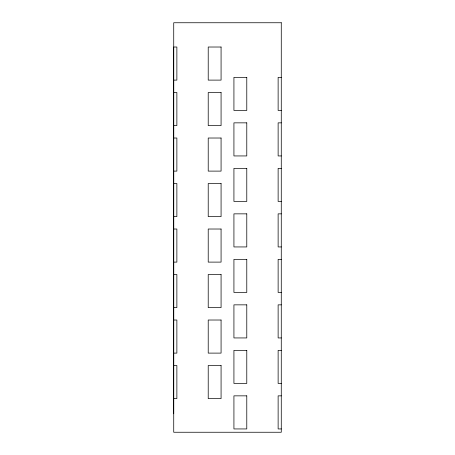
<?xml version="1.0" encoding="UTF-8"?>
<svg xmlns="http://www.w3.org/2000/svg" width="455" height="455" viewBox="0 0 455 455"><rect width="100%" height="100%" fill="white"/><g stroke="black" fill="none" stroke-linecap="round" stroke-linejoin="round"><path stroke-width="0.68" d="M281.298 77.35L278.13 77.35L278.13 110.44L281.298 110.44M173.702 80.108L176.87 80.108L176.87 47.019L173.702 47.019L173.702 413.777M173.702 92.519L176.87 92.519L176.87 125.608L173.702 125.608M281.298 122.85L278.13 122.85L278.13 155.94L281.298 155.94M173.702 138.019L176.87 138.019L176.87 171.108L173.702 171.108M281.298 168.35L278.13 168.35L278.13 201.44L281.298 201.44M173.702 183.519L176.87 183.519L176.87 216.608L173.702 216.608M281.298 213.85L278.13 213.85L278.13 246.94L281.298 246.94M173.702 229.019L176.87 229.019L176.87 262.108L173.702 262.108M281.298 259.35L278.13 259.35L278.13 292.44L281.298 292.44M173.702 274.519L176.87 274.519L176.87 307.608L173.702 307.608M281.298 304.85L278.13 304.85L278.13 337.94L281.298 337.94M173.702 320.019L176.87 320.019L176.87 353.108L173.702 353.108M281.298 350.35L278.13 350.35L278.13 383.44L281.298 383.44M173.702 365.519L176.87 365.519L176.87 398.608L173.702 398.608M281.298 395.85L278.13 395.85L278.13 428.94L281.298 428.94M281.275 22.75L173.725 22.75L173.725 432.25L281.275 432.25L281.275 22.75M221.073 47.019L208.219 47.019L208.219 80.108L221.073 80.108L221.073 47.019M246.781 77.35L233.927 77.35L233.927 110.44L246.781 110.44L246.781 77.35M221.073 92.519L208.219 92.519L208.219 125.608L221.073 125.608L221.073 92.519M246.781 122.85L233.927 122.85L233.927 155.94L246.781 155.94L246.781 122.85M221.073 138.019L208.219 138.019L208.219 171.108L221.073 171.108L221.073 138.019M246.781 168.35L233.927 168.35L233.927 201.44L246.781 201.44L246.781 168.35M221.073 183.519L208.219 183.519L208.219 216.608L221.073 216.608L221.073 183.519M246.781 213.85L233.927 213.85L233.927 246.94L246.781 246.94L246.781 213.85M221.073 229.019L208.219 229.019L208.219 262.108L221.073 262.108L221.073 229.019M246.781 259.35L233.927 259.35L233.927 292.44L246.781 292.44L246.781 259.35M221.073 274.519L208.219 274.519L208.219 307.608L221.073 307.608L221.073 274.519M246.781 304.85L233.927 304.85L233.927 337.94L246.781 337.94L246.781 304.85M221.073 320.019L208.219 320.019L208.219 353.108L221.073 353.108L221.073 320.019M246.781 350.35L233.927 350.35L233.927 383.44L246.781 383.44L246.781 350.35M221.073 365.519L208.219 365.519L208.219 398.608L221.073 398.608L221.073 365.519M246.781 395.85L233.927 395.85L233.927 428.94L246.781 428.94L246.781 395.85"/></g></svg>
